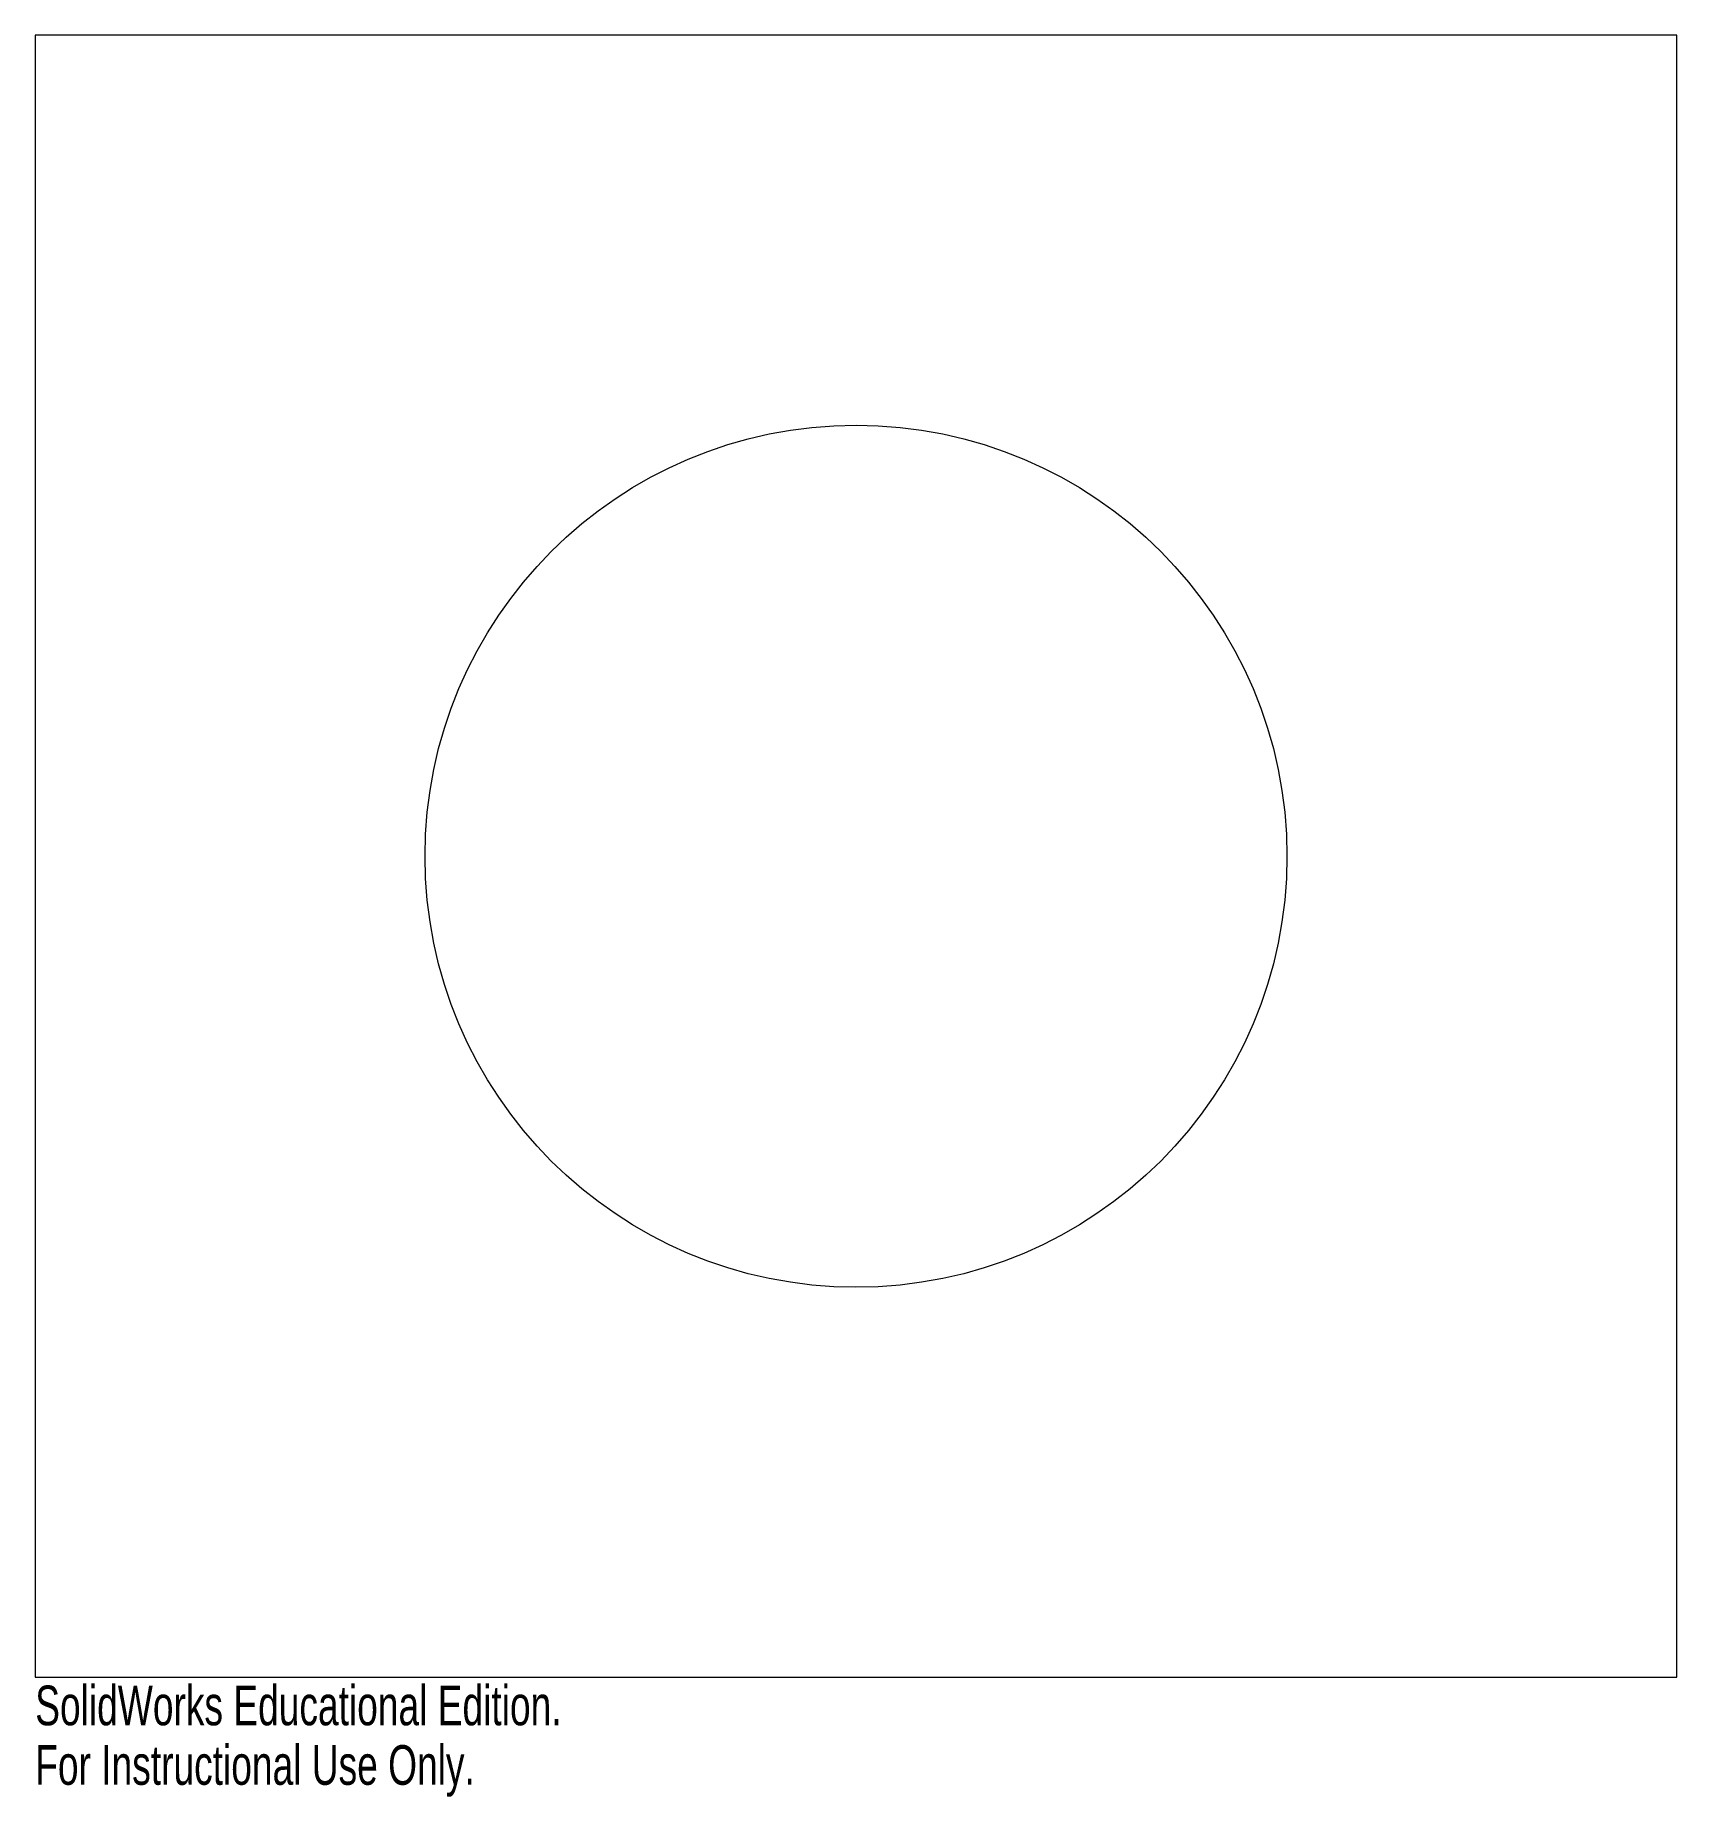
# Model space of a CAD drawing. Header units: millimetres. Extents: x 0 to 20, y -1.5 to 20.
import ezdxf

# ---------------------------------------------------------------- set-up
doc = ezdxf.new("R2010")
doc.units = ezdxf.units.MM
doc.styles.add('SLDTEXTSTYLE0', font='TXT', dxfattribs={"width": 0.7})

msp = doc.modelspace()

# ---------------------------------------------------------------- linework, layer by layer
at = {"color": 7, "linetype": 'Continuous', "lineweight": 15}
for p, q in [((0, 20), (0, 0)), ((20, 20), (0, 20)), ((20, 0), (20, 20)), ((0, 0), (20, 0))]:
    msp.add_line(p, q, dxfattribs=at)
msp.add_circle((10, 10), 5.25, dxfattribs=at)

# ---------------------------------------------------------------- texts
at = {"color": 7, "linetype": 'Continuous', "char_height": 0.48336, "attachment_point": 1, "style": 'SLDTEXTSTYLE0'}
for s, insert in [('SolidWorks Educational Edition.', (0, -0.102)), ('For Instructional Use Only.', (0, -0.827))]:
    msp.add_mtext(s, dxfattribs=dict(at, insert=insert))

doc.saveas('drawing.dxf')
